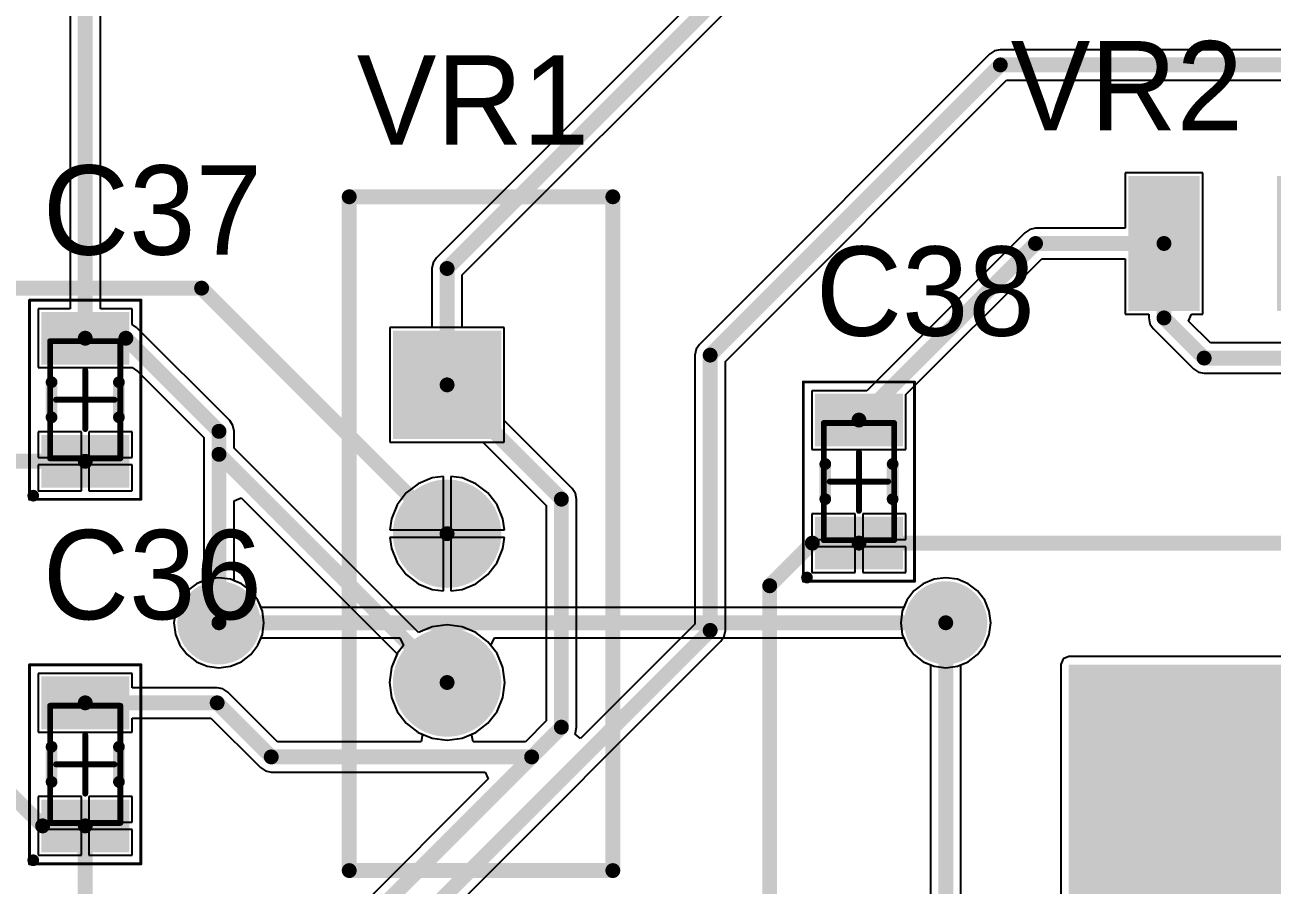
# Model space of a CAD drawing. Header units: millimetres. Extents: x 2.5 to 14.5, y 1.2 to 4.8.
# Drawn here: x 3.244 to 4.083, y 2.159 to 2.737 of the extents above; entities that cross this region are included whole.
import ezdxf

# ---------------------------------------------------------------- set-up
doc = ezdxf.new("R2010")
doc.units = ezdxf.units.MM
doc.header["$MEASUREMENT"] = 0
for name, color, linetype in [('BottomLayer', 5, 'Continuous'), ('BottomSolder', 6, 'Continuous'), ('ConnectLayer', 7, 'Continuous'), ('Mechanical13', 56, 'Continuous'), ('Mechanical15', 56, 'Continuous'), ('MultiLayer', 9, 'Continuous'), ('PadHoleLayer', 156, 'Continuous'), ('TopLayer', 1, 'Continuous'), ('TopOverlay', 2, 'Continuous'), ('TopPaste', 8, 'Continuous'), ('TopSolder', 216, 'Continuous'), ('ViaHoleLayer', 16, 'Continuous')]:
    doc.layers.add(name, color=color, linetype=linetype)

# ---------------------------------------------------------------- blocks, each defined once
blk = doc.blocks.new('UA78M_15')
at = {"layer": 'BottomLayer', "const_width": 0.03346}
for points in [[(-0.11173, 0.11181, 1), (-0.07827, 0.11181, 1)], [(-0.01173, 0.11181, 1), (0.02173, 0.11181, 1)]]:
    blk.add_lwpolyline(points, format="xyb", close=True, dxfattribs=at)
at = {"layer": 'BottomLayer'}
blk.add_solid([(0.07154, 0.07835), (0.13846, 0.07835), (0.07154, 0.14527), (0.13846, 0.14527)], dxfattribs=at)
at = {"layer": 'BottomSolder', "const_width": 0.03642}
for points in [[(-0.11321, 0.11181, 1), (-0.07679, 0.11181, 1)], [(-0.01321, 0.11181, 1), (0.02321, 0.11181, 1)]]:
    blk.add_lwpolyline(points, format="xyb", close=True, dxfattribs=at)
at = {"layer": 'BottomSolder'}
blk.add_solid([(0.06858, 0.07539), (0.14142, 0.07539), (0.06858, 0.14823), (0.14142, 0.14823)], dxfattribs=at)
at = {"layer": 'MultiLayer', "const_width": 0.03346}
for points in [[(-0.11173, 0.11181, 1), (-0.07827, 0.11181, 1)], [(-0.01173, 0.11181, 1), (0.02173, 0.11181, 1)]]:
    blk.add_lwpolyline(points, format="xyb", close=True, dxfattribs=at)
at = {"layer": 'MultiLayer'}
blk.add_solid([(0.07154, 0.07835), (0.13846, 0.07835), (0.07154, 0.14527), (0.13846, 0.14527)], dxfattribs=at)
at = {"layer": 'PadHoleLayer', "const_width": 0.02165}
for points in [[(-0.10583, 0.11181, 1), (-0.08417, 0.11181, 1)], [(-0.00583, 0.11181, 1), (0.01583, 0.11181, 1)], [(0.09417, 0.11181, 1), (0.11583, 0.11181, 1)]]:
    blk.add_lwpolyline(points, format="xyb", close=True, dxfattribs=at)
at = {"layer": 'TopLayer', "const_width": 0.03346}
for points in [[(-0.11173, 0.11181, 1), (-0.07827, 0.11181, 1)], [(-0.01173, 0.11181, 1), (0.02173, 0.11181, 1)]]:
    blk.add_lwpolyline(points, format="xyb", close=True, dxfattribs=at)
at = {"layer": 'TopLayer'}
blk.add_solid([(0.07154, 0.07835), (0.13846, 0.07835), (0.07154, 0.14527), (0.13846, 0.14527)], dxfattribs=at)
at = {"layer": 'TopOverlay', "const_width": 0.01}
for points in [[(-0.22138, 0.17758), (-0.22138, 0.00042)], [(-0.22138, 0.17758), (0.23138, 0.17758)], [(0.23138, 0.17758), (0.23138, 0.00042)], [(-0.22138, 0.00042), (0.23138, 0.00042)]]:
    blk.add_lwpolyline(points, dxfattribs=at)
at = {"layer": 'TopOverlay', "const_width": 0.005}
for points in [[(-0.22388, 0.17758, 1), (-0.21888, 0.17758, 1)], [(-0.22388, 0.17758, 1), (-0.21888, 0.17758, 1)], [(0.22888, 0.17758, 1), (0.23388, 0.17758, 1)], [(0.22888, 0.17758, 1), (0.23388, 0.17758, 1)], [(-0.22388, 0.00042, 1), (-0.21888, 0.00042, 1)], [(-0.22388, 0.00042, 1), (-0.21888, 0.00042, 1)], [(0.22888, 0.00042, 1), (0.23388, 0.00042, 1)], [(0.22888, 0.00042, 1), (0.23388, 0.00042, 1)]]:
    blk.add_lwpolyline(points, format="xyb", close=True, dxfattribs=at)
at = {"layer": 'TopSolder', "const_width": 0.03642}
for points in [[(-0.11321, 0.11181, 1), (-0.07679, 0.11181, 1)], [(-0.01321, 0.11181, 1), (0.02321, 0.11181, 1)]]:
    blk.add_lwpolyline(points, format="xyb", close=True, dxfattribs=at)
at = {"layer": 'TopSolder'}
blk.add_solid([(0.06858, 0.07539), (0.14142, 0.07539), (0.06858, 0.14823), (0.14142, 0.14823)], dxfattribs=at)
blk = doc.blocks.new('LM1084ISX_5_0_NOPB_31')
at = {"layer": 'PadHoleLayer'}
for points in [[(0, 0.1), (0, 0.1), (0, 0.1), (0, 0.1)], [(0, 0), (0, 0), (0, 0), (0, 0)], [(0, -0.1), (0, -0.1), (0, -0.1), (0, -0.1)]]:
    blk.add_lwpolyline(points, close=True, dxfattribs=at)
at = {"layer": 'TopLayer'}
for points in [[(-0.558, -0.2125), (-0.483, -0.2125), (-0.558, 0.2125), (-0.483, 0.2125)], [(-0.558, -0.164), (-0.283, -0.164), (-0.558, 0.164), (-0.283, 0.164)], [(-0.0425, 0.079), (0.0425, 0.079), (-0.0425, 0.121), (0.0425, 0.121)], [(-0.0425, -0.021), (0.0425, -0.021), (-0.0425, 0.021), (0.0425, 0.021)], [(-0.0425, -0.121), (0.0425, -0.121), (-0.0425, -0.079), (0.0425, -0.079)]]:
    blk.add_solid(points, dxfattribs=at)
at = {"layer": 'TopPaste'}
for points in [[(-0.0425, 0.079), (0.0425, 0.079), (-0.0425, 0.121), (0.0425, 0.121)], [(-0.0425, -0.021), (0.0425, -0.021), (-0.0425, 0.021), (0.0425, 0.021)], [(-0.0425, -0.121), (0.0425, -0.121), (-0.0425, -0.079), (0.0425, -0.079)]]:
    blk.add_solid(points, dxfattribs=at)
at = {"layer": 'TopSolder'}
for points in [[(-0.04545, 0.07605), (0.04545, 0.07605), (-0.04545, 0.12395), (0.04545, 0.12395)], [(-0.04545, -0.02395), (0.04545, -0.02395), (-0.04545, 0.02395), (0.04545, 0.02395)], [(-0.04545, -0.12395), (0.04545, -0.12395), (-0.04545, -0.07605), (0.04545, -0.07605)]]:
    blk.add_solid(points, dxfattribs=at)
blk = doc.blocks.new('CAPCP2012X06N_167')
at = {"layer": 'Mechanical13', "const_width": 0.00394}
for points in [[(-0.03937, 0.02362), (-0.03937, -0.02362)], [(-0.03937, 0.02362), (0.03937, 0.02362)], [(0.03937, 0.02362), (0.03937, -0.02362)], [(-0.03937, -0.02362), (0.03937, -0.02362)]]:
    blk.add_lwpolyline(points, dxfattribs=at)
at = {"layer": 'Mechanical13', "const_width": 0.00197}
for points in [[(-0.04035, 0.02362, 1), (-0.03839, 0.02362, 1)], [(-0.04035, 0.02362, 1), (-0.03839, 0.02362, 1)], [(0.03839, 0.02362, 1), (0.04035, 0.02362, 1)], [(0.03839, 0.02362, 1), (0.04035, 0.02362, 1)], [(-0.04035, -0.02362, 1), (-0.03839, -0.02362, 1)], [(-0.04035, -0.02362, 1), (-0.03839, -0.02362, 1)], [(0.03839, -0.02362, 1), (0.04035, -0.02362, 1)], [(0.03839, -0.02362, 1), (0.04035, -0.02362, 1)]]:
    blk.add_lwpolyline(points, format="xyb", close=True, dxfattribs=at)
at = {"layer": 'Mechanical15'}
for points, const_width in [([(-0.06693, 0.0374), (-0.06693, -0.0374)], 0.00197), ([(-0.06693, 0.0374), (0.06693, 0.0374)], 0.00197), ([(0.06693, 0.0374), (0.06693, -0.0374)], 0.00197), ([(0, 0.01968), (0, -0.01969)], 0.00394), ([(-0.01969, 0), (0.01969, 0)], 0.00394), ([(-0.06693, -0.0374), (0.06693, -0.0374)], 0.00197)]:
    blk.add_lwpolyline(points, dxfattribs=dict(at, const_width=const_width))
for points, const_width in [([(-0.06742, 0.0374, 1), (-0.06644, 0.0374, 1)], 0.000984), ([(-0.06742, 0.0374, 1), (-0.06644, 0.0374, 1)], 0.000984), ([(0.06644, 0.0374, 1), (0.06742, 0.0374, 1)], 0.000984), ([(0.06644, 0.0374, 1), (0.06742, 0.0374, 1)], 0.000984), ([(-0.00098, 0.01968, 1), (0.00098, 0.01968, 1)], 0.00197), ([(-0.02067, 0, 1), (-0.0187, 0, 1)], 0.00197), ([(0.0187, 0, 1), (0.02067, 0, 1)], 0.00197), ([(-0.00098, -0.01969, 1), (0.00098, -0.01969, 1)], 0.00197), ([(-0.06742, -0.0374, 1), (-0.06644, -0.0374, 1)], 0.000984), ([(-0.06742, -0.0374, 1), (-0.06644, -0.0374, 1)], 0.000984), ([(0.06644, -0.0374, 1), (0.06742, -0.0374, 1)], 0.000984), ([(0.06644, -0.0374, 1), (0.06742, -0.0374, 1)], 0.000984)]:
    blk.add_lwpolyline(points, format="xyb", close=True, dxfattribs=dict(at, const_width=const_width))
at = {"layer": 'TopLayer'}
for points in [[(-0.02657, -0.02657), (-0.02657, 0.02657), (-0.0561, -0.02657), (-0.0561, 0.02657)], [(0.0561, -0.02657), (0.0561, 0.02657), (0.02657, -0.02657), (0.02657, 0.02657)]]:
    blk.add_solid(points, dxfattribs=at)
at = {"layer": 'TopOverlay'}
for points, const_width in [([(-0.06249, 0.03493, 1), (-0.06642, 0.03493, 1)], 0.00394), ([(-0.06741, 0.03493, 1), (-0.06544, 0.03493, 1)], 0.00197), ([(-0.06347, 0.03493, 1), (-0.0615, 0.03493, 1)], 0.00197), ([(-0.01378, 0.02264, 1), (-0.00984, 0.02264, 1)], 0.00394), ([(0.00984, 0.02264, 1), (0.01378, 0.02264, 1)], 0.00394), ([(-0.01378, -0.02264, 1), (-0.00984, -0.02264, 1)], 0.00394), ([(0.00984, -0.02264, 1), (0.01378, -0.02264, 1)], 0.00394)]:
    blk.add_lwpolyline(points, format="xyb", close=True, dxfattribs=dict(at, const_width=const_width))
at = {"layer": 'TopOverlay', "const_width": 0.00787}
for points in [[(-0.01181, 0.02264), (0.01181, 0.02264)], [(-0.01181, -0.02264), (0.01181, -0.02264)]]:
    blk.add_lwpolyline(points, dxfattribs=at)
at = {"layer": 'TopPaste'}
for points in [[(-0.02657, -0.02657), (-0.02657, 0.02657), (-0.0561, -0.02657), (-0.0561, 0.02657)], [(0.0561, -0.02657), (0.0561, 0.02657), (0.02657, -0.02657), (0.02657, 0.02657)]]:
    blk.add_solid(points, dxfattribs=at)
at = {"layer": 'TopSolder'}
for points in [[(-0.02362, -0.02953), (-0.02362, 0.02953), (-0.05905, -0.02953), (-0.05905, 0.02953)], [(0.05905, -0.02953), (0.05905, 0.02953), (0.02362, -0.02953), (0.02362, 0.02953)]]:
    blk.add_solid(points, dxfattribs=at)
blk = doc.blocks.new('CAPCP2012X06N_168')
at = {"layer": 'Mechanical13', "const_width": 0.00394}
for points in [[(-0.03937, 0.02362), (-0.03937, -0.02362)], [(-0.03937, 0.02362), (0.03937, 0.02362)], [(0.03937, 0.02362), (0.03937, -0.02362)], [(-0.03937, -0.02362), (0.03937, -0.02362)]]:
    blk.add_lwpolyline(points, dxfattribs=at)
at = {"layer": 'Mechanical13', "const_width": 0.00197}
for points in [[(-0.04035, 0.02362, 1), (-0.03839, 0.02362, 1)], [(-0.04035, 0.02362, 1), (-0.03839, 0.02362, 1)], [(0.03839, 0.02362, 1), (0.04035, 0.02362, 1)], [(0.03839, 0.02362, 1), (0.04035, 0.02362, 1)], [(-0.04035, -0.02362, 1), (-0.03839, -0.02362, 1)], [(-0.04035, -0.02362, 1), (-0.03839, -0.02362, 1)], [(0.03839, -0.02362, 1), (0.04035, -0.02362, 1)], [(0.03839, -0.02362, 1), (0.04035, -0.02362, 1)]]:
    blk.add_lwpolyline(points, format="xyb", close=True, dxfattribs=at)
at = {"layer": 'Mechanical15'}
for points, const_width in [([(-0.06693, 0.0374), (-0.06693, -0.0374)], 0.00197), ([(-0.06693, 0.0374), (0.06693, 0.0374)], 0.00197), ([(0.06693, 0.0374), (0.06693, -0.0374)], 0.00197), ([(0, 0.01968), (0, -0.01969)], 0.00394), ([(-0.01969, 0), (0.01969, 0)], 0.00394), ([(-0.06693, -0.0374), (0.06693, -0.0374)], 0.00197)]:
    blk.add_lwpolyline(points, dxfattribs=dict(at, const_width=const_width))
for points, const_width in [([(-0.06742, 0.0374, 1), (-0.06644, 0.0374, 1)], 0.000984), ([(-0.06742, 0.0374, 1), (-0.06644, 0.0374, 1)], 0.000984), ([(0.06644, 0.0374, 1), (0.06742, 0.0374, 1)], 0.000984), ([(0.06644, 0.0374, 1), (0.06742, 0.0374, 1)], 0.000984), ([(-0.00098, 0.01968, 1), (0.00098, 0.01968, 1)], 0.00197), ([(-0.02067, 0, 1), (-0.0187, 0, 1)], 0.00197), ([(0.0187, 0, 1), (0.02067, 0, 1)], 0.00197), ([(-0.00098, -0.01969, 1), (0.00098, -0.01969, 1)], 0.00197), ([(-0.06742, -0.0374, 1), (-0.06644, -0.0374, 1)], 0.000984), ([(-0.06742, -0.0374, 1), (-0.06644, -0.0374, 1)], 0.000984), ([(0.06644, -0.0374, 1), (0.06742, -0.0374, 1)], 0.000984), ([(0.06644, -0.0374, 1), (0.06742, -0.0374, 1)], 0.000984)]:
    blk.add_lwpolyline(points, format="xyb", close=True, dxfattribs=dict(at, const_width=const_width))
at = {"layer": 'TopLayer'}
for points in [[(-0.02657, -0.02657), (-0.02657, 0.02657), (-0.0561, -0.02657), (-0.0561, 0.02657)], [(0.0561, -0.02657), (0.0561, 0.02657), (0.02657, -0.02657), (0.02657, 0.02657)]]:
    blk.add_solid(points, dxfattribs=at)
at = {"layer": 'TopOverlay'}
for points, const_width in [([(-0.06249, 0.03493, 1), (-0.06642, 0.03493, 1)], 0.00394), ([(-0.06741, 0.03493, 1), (-0.06544, 0.03493, 1)], 0.00197), ([(-0.06347, 0.03493, 1), (-0.0615, 0.03493, 1)], 0.00197), ([(-0.01378, 0.02264, 1), (-0.00984, 0.02264, 1)], 0.00394), ([(0.00984, 0.02264, 1), (0.01378, 0.02264, 1)], 0.00394), ([(-0.01378, -0.02264, 1), (-0.00984, -0.02264, 1)], 0.00394), ([(0.00984, -0.02264, 1), (0.01378, -0.02264, 1)], 0.00394)]:
    blk.add_lwpolyline(points, format="xyb", close=True, dxfattribs=dict(at, const_width=const_width))
at = {"layer": 'TopOverlay', "const_width": 0.00787}
for points in [[(-0.01181, 0.02264), (0.01181, 0.02264)], [(-0.01181, -0.02264), (0.01181, -0.02264)]]:
    blk.add_lwpolyline(points, dxfattribs=at)
at = {"layer": 'TopPaste'}
for points in [[(-0.02657, -0.02657), (-0.02657, 0.02657), (-0.0561, -0.02657), (-0.0561, 0.02657)], [(0.0561, -0.02657), (0.0561, 0.02657), (0.02657, -0.02657), (0.02657, 0.02657)]]:
    blk.add_solid(points, dxfattribs=at)
at = {"layer": 'TopSolder'}
for points in [[(-0.02362, -0.02953), (-0.02362, 0.02953), (-0.05905, -0.02953), (-0.05905, 0.02953)], [(0.05905, -0.02953), (0.05905, 0.02953), (0.02362, -0.02953), (0.02362, 0.02953)]]:
    blk.add_solid(points, dxfattribs=at)
blk = doc.blocks.new('CAPCP2012X06N_169')
at = {"layer": 'Mechanical13', "const_width": 0.00394}
for points in [[(-0.03937, 0.02362), (-0.03937, -0.02362)], [(-0.03937, 0.02362), (0.03937, 0.02362)], [(0.03937, 0.02362), (0.03937, -0.02362)], [(-0.03937, -0.02362), (0.03937, -0.02362)]]:
    blk.add_lwpolyline(points, dxfattribs=at)
at = {"layer": 'Mechanical13', "const_width": 0.00197}
for points in [[(-0.04035, 0.02362, 1), (-0.03839, 0.02362, 1)], [(-0.04035, 0.02362, 1), (-0.03839, 0.02362, 1)], [(0.03839, 0.02362, 1), (0.04035, 0.02362, 1)], [(0.03839, 0.02362, 1), (0.04035, 0.02362, 1)], [(-0.04035, -0.02362, 1), (-0.03839, -0.02362, 1)], [(-0.04035, -0.02362, 1), (-0.03839, -0.02362, 1)], [(0.03839, -0.02362, 1), (0.04035, -0.02362, 1)], [(0.03839, -0.02362, 1), (0.04035, -0.02362, 1)]]:
    blk.add_lwpolyline(points, format="xyb", close=True, dxfattribs=at)
at = {"layer": 'Mechanical15'}
for points, const_width in [([(-0.06693, 0.0374), (-0.06693, -0.0374)], 0.00197), ([(-0.06693, 0.0374), (0.06693, 0.0374)], 0.00197), ([(0.06693, 0.0374), (0.06693, -0.0374)], 0.00197), ([(0, 0.01968), (0, -0.01969)], 0.00394), ([(-0.01969, 0), (0.01969, 0)], 0.00394), ([(-0.06693, -0.0374), (0.06693, -0.0374)], 0.00197)]:
    blk.add_lwpolyline(points, dxfattribs=dict(at, const_width=const_width))
for points, const_width in [([(-0.06742, 0.0374, 1), (-0.06644, 0.0374, 1)], 0.000984), ([(-0.06742, 0.0374, 1), (-0.06644, 0.0374, 1)], 0.000984), ([(0.06644, 0.0374, 1), (0.06742, 0.0374, 1)], 0.000984), ([(0.06644, 0.0374, 1), (0.06742, 0.0374, 1)], 0.000984), ([(-0.00098, 0.01968, 1), (0.00098, 0.01968, 1)], 0.00197), ([(-0.02067, 0, 1), (-0.0187, 0, 1)], 0.00197), ([(0.0187, 0, 1), (0.02067, 0, 1)], 0.00197), ([(-0.00098, -0.01969, 1), (0.00098, -0.01969, 1)], 0.00197), ([(-0.06742, -0.0374, 1), (-0.06644, -0.0374, 1)], 0.000984), ([(-0.06742, -0.0374, 1), (-0.06644, -0.0374, 1)], 0.000984), ([(0.06644, -0.0374, 1), (0.06742, -0.0374, 1)], 0.000984), ([(0.06644, -0.0374, 1), (0.06742, -0.0374, 1)], 0.000984)]:
    blk.add_lwpolyline(points, format="xyb", close=True, dxfattribs=dict(at, const_width=const_width))
at = {"layer": 'TopLayer'}
for points in [[(-0.02657, -0.02657), (-0.02657, 0.02657), (-0.0561, -0.02657), (-0.0561, 0.02657)], [(0.0561, -0.02657), (0.0561, 0.02657), (0.02657, -0.02657), (0.02657, 0.02657)]]:
    blk.add_solid(points, dxfattribs=at)
at = {"layer": 'TopOverlay'}
for points, const_width in [([(-0.06249, 0.03493, 1), (-0.06642, 0.03493, 1)], 0.00394), ([(-0.06741, 0.03493, 1), (-0.06544, 0.03493, 1)], 0.00197), ([(-0.06347, 0.03493, 1), (-0.0615, 0.03493, 1)], 0.00197), ([(-0.01378, 0.02264, 1), (-0.00984, 0.02264, 1)], 0.00394), ([(0.00984, 0.02264, 1), (0.01378, 0.02264, 1)], 0.00394), ([(-0.01378, -0.02264, 1), (-0.00984, -0.02264, 1)], 0.00394), ([(0.00984, -0.02264, 1), (0.01378, -0.02264, 1)], 0.00394)]:
    blk.add_lwpolyline(points, format="xyb", close=True, dxfattribs=dict(at, const_width=const_width))
at = {"layer": 'TopOverlay', "const_width": 0.00787}
for points in [[(-0.01181, 0.02264), (0.01181, 0.02264)], [(-0.01181, -0.02264), (0.01181, -0.02264)]]:
    blk.add_lwpolyline(points, dxfattribs=at)
at = {"layer": 'TopPaste'}
for points in [[(-0.02657, -0.02657), (-0.02657, 0.02657), (-0.0561, -0.02657), (-0.0561, 0.02657)], [(0.0561, -0.02657), (0.0561, 0.02657), (0.02657, -0.02657), (0.02657, 0.02657)]]:
    blk.add_solid(points, dxfattribs=at)
at = {"layer": 'TopSolder'}
for points in [[(-0.02362, -0.02953), (-0.02362, 0.02953), (-0.05905, -0.02953), (-0.05905, 0.02953)], [(0.05905, -0.02953), (0.05905, 0.02953), (0.02362, -0.02953), (0.02362, 0.02953)]]:
    blk.add_solid(points, dxfattribs=at)

msp = doc.modelspace()

# ---------------------------------------------------------------- linework, layer by layer
at = {"layer": 'BottomLayer', "const_width": 0.01}
for points in [[(2.895, 2.56), (3.36319, 2.56)], [(3.36319, 2.56), (3.52819, 2.395)], [(3.37487, 2.33513), (3.86333, 2.33513)]]:
    msp.add_lwpolyline(points, dxfattribs=at)
at = {"layer": 'BottomLayer'}
for points, const_width in [([(3.36069, 2.56, 1), (3.36569, 2.56, 1)], 0.005), ([(3.36069, 2.56, 1), (3.36569, 2.56, 1)], 0.005), ([(3.52569, 2.395, 1), (3.53069, 2.395, 1)], 0.005), ([(3.36237, 2.33513, 1), (3.38737, 2.33513, 1)], 0.025), ([(3.85083, 2.33513, 1), (3.87583, 2.33513, 1)], 0.025), ([(3.37237, 2.33513, 1), (3.37737, 2.33513, 1)], 0.005), ([(3.86083, 2.33513, 1), (3.86583, 2.33513, 1)], 0.005)]:
    msp.add_lwpolyline(points, format="xyb", close=True, dxfattribs=dict(at, const_width=const_width))
at = {"layer": 'BottomSolder', "const_width": 0.02795}
for points in [[(3.36089, 2.33513, 1), (3.38885, 2.33513, 1)], [(3.84936, 2.33513, 1), (3.87731, 2.33513, 1)]]:
    msp.add_lwpolyline(points, format="xyb", close=True, dxfattribs=at)
at = {"layer": 'ConnectLayer'}
for p, q in [((3.2748, 3.07), (3.2748, 2.5461)), ((3.2952, 2.5461), (3.2952, 3.06578)), ((3.87209, 2.93151), (3.52098, 2.5804)), ((3.53839, 2.56897), (3.88651, 2.91709)), ((3.89279, 2.71721), (3.69779, 2.52221)), ((3.8961, 2.71942), (3.89279, 2.71721)), ((3.9, 2.7202), (3.8961, 2.71942)), ((4.1039, 2.7202), (3.9, 2.7202)), ((3.7152, 2.51078), (3.90422, 2.6998)), ((3.90422, 2.6998), (4.11347, 2.6998)), ((4.036, 2.6375), (3.984, 2.6375)), ((3.984, 2.6375), (3.984, 2.6002)), ((4.036, 2.5425), (4.036, 2.6375)), ((3.91976, 2.59942), (3.91645, 2.59721)), ((3.92366, 2.6002), (3.91976, 2.59942)), ((3.984, 2.6002), (3.92366, 2.6002)), ((3.91645, 2.59721), (3.81034, 2.4911)), ((3.51877, 2.57709), (3.51799, 2.57319)), ((3.51799, 2.57319), (3.51799, 2.53346)), ((3.52098, 2.5804), (3.51877, 2.57709)), ((3.83657, 2.48849), (3.92789, 2.5798)), ((3.92789, 2.5798), (3.984, 2.5798)), ((3.984, 2.5798), (3.984, 2.5425)), ((3.53839, 2.53346), (3.53839, 2.56897)), ((3.2748, 2.5461), (3.25343, 2.5461)), ((3.25343, 2.5461), (3.25343, 2.50657)), ((3.31657, 2.5461), (3.2952, 2.5461)), ((3.31657, 2.53552), (3.31657, 2.5461)), ((3.984, 2.5425), (3.9998, 2.5425)), ((3.9998, 2.5425), (3.9998, 2.54)), ((3.9998, 2.54), (4.00058, 2.5361)), ((4.02654, 2.53788), (4.02845, 2.5425)), ((4.02845, 2.5425), (4.036, 2.5425)), ((3.31953, 2.53355), (3.31657, 2.53552)), ((3.38208, 2.471), (3.31953, 2.53355)), ((3.56665, 2.53346), (3.48973, 2.53346)), ((3.48973, 2.53346), (3.48973, 2.45654)), ((3.51799, 2.53346), (3.48973, 2.53346)), ((3.48973, 2.53346), (3.48973, 2.45654)), ((3.56665, 2.53346), (3.53839, 2.53346)), ((3.56665, 2.45654), (3.56665, 2.53346)), ((3.56665, 2.47095), (3.56665, 2.53346)), ((4.00058, 2.5361), (4.00279, 2.53279)), ((4.00279, 2.53279), (4.02979, 2.50579)), ((4.04122, 2.5232), (4.02654, 2.53788)), ((4.12278, 2.5232), (4.04122, 2.5232)), ((3.69558, 2.5189), (3.6948, 2.515)), ((3.6948, 2.515), (3.6948, 2.33422)), ((3.69779, 2.52221), (3.69558, 2.5189)), ((3.25343, 2.50657), (3.31657, 2.50657)), ((3.31657, 2.50657), (3.31657, 2.50657)), ((3.31657, 2.50657), (3.31657, 2.50657)), ((3.31657, 2.50657), (3.32035, 2.50389)), ((3.7152, 2.33), (3.7152, 2.51078)), ((3.32035, 2.50389), (3.36467, 2.45957)), ((4.02979, 2.50579), (4.0331, 2.50358)), ((4.0331, 2.50358), (4.037, 2.5028)), ((4.037, 2.5028), (4.127, 2.5028)), ((3.81034, 2.4911), (3.77343, 2.4911)), ((3.77343, 2.4911), (3.77343, 2.45157)), ((3.83657, 2.45157), (3.83657, 2.48849)), ((3.38429, 2.46769), (3.38208, 2.471)), ((3.38507, 2.46379), (3.38429, 2.46769)), ((3.61221, 2.4254), (3.56665, 2.47095)), ((3.2825, 2.46343), (3.25343, 2.46343)), ((3.25343, 2.46343), (3.25343, 2.44616)), ((3.2825, 2.44616), (3.2825, 2.46343)), ((3.31657, 2.46343), (3.2875, 2.46343)), ((3.2875, 2.46343), (3.2875, 2.44616)), ((3.31657, 2.44616), (3.31657, 2.46343)), ((3.36467, 2.45957), (3.36467, 2.44832)), ((3.38507, 2.45254), (3.38507, 2.46379)), ((3.48973, 2.45654), (3.56665, 2.45654)), ((3.48973, 2.45654), (3.55224, 2.45654)), ((3.55224, 2.45654), (3.5948, 2.41397)), ((3.36467, 2.44832), (3.36467, 2.36338)), ((3.50895, 2.32866), (3.38507, 2.45254)), ((3.77343, 2.45157), (3.83657, 2.45157)), ((3.25343, 2.44616), (3.2825, 2.44616)), ((3.2825, 2.44116), (3.25343, 2.44116)), ((3.25343, 2.44116), (3.25343, 2.4239)), ((3.2825, 2.4239), (3.2825, 2.44116)), ((3.2875, 2.44616), (3.31657, 2.44616)), ((3.31657, 2.44116), (3.2875, 2.44116)), ((3.2875, 2.44116), (3.2875, 2.4239)), ((3.31657, 2.4239), (3.31657, 2.44116)), ((3.51815, 2.43247), (3.50879, 2.4286)), ((3.51815, 2.43247), (3.50879, 2.4286)), ((3.52569, 2.43347), (3.51815, 2.43247)), ((3.52569, 2.43347), (3.51815, 2.43247)), ((3.52569, 2.3975), (3.52569, 2.43347)), ((3.52569, 2.3975), (3.52569, 2.43347)), ((3.53823, 2.43247), (3.53069, 2.43347)), ((3.53069, 2.43347), (3.53069, 2.3975)), ((3.53823, 2.43247), (3.53069, 2.43347)), ((3.53069, 2.43347), (3.53069, 2.3975)), ((3.54759, 2.4286), (3.53823, 2.43247)), ((3.54759, 2.4286), (3.53823, 2.43247)), ((3.25343, 2.4239), (3.2825, 2.4239)), ((3.2875, 2.4239), (3.31657, 2.4239)), ((3.50076, 2.42243), (3.49459, 2.4144)), ((3.50076, 2.42243), (3.49459, 2.4144)), ((3.50879, 2.4286), (3.50076, 2.42243)), ((3.50879, 2.4286), (3.50076, 2.42243)), ((3.55562, 2.42243), (3.54759, 2.4286)), ((3.55562, 2.42243), (3.54759, 2.4286)), ((3.56179, 2.4144), (3.55562, 2.42243)), ((3.56179, 2.4144), (3.55562, 2.42243)), ((3.61442, 2.42209), (3.61221, 2.4254)), ((3.38507, 2.41717), (3.38969, 2.41909)), ((3.38507, 2.36338), (3.38507, 2.41717)), ((3.38969, 2.41909), (3.49453, 2.31424)), ((3.49459, 2.4144), (3.49072, 2.40504)), ((3.49459, 2.4144), (3.49072, 2.40504)), ((3.56566, 2.40504), (3.56179, 2.4144)), ((3.56566, 2.40504), (3.56179, 2.4144)), ((3.5948, 2.41397), (3.5948, 2.26922)), ((3.6152, 2.41819), (3.61442, 2.42209)), ((3.6152, 2.265), (3.6152, 2.41819)), ((3.8025, 2.40843), (3.77343, 2.40843)), ((3.77343, 2.40843), (3.77343, 2.39116)), ((3.8025, 2.39116), (3.8025, 2.40843)), ((3.83657, 2.40843), (3.8075, 2.40843)), ((3.8075, 2.40843), (3.8075, 2.39116)), ((3.83657, 2.39116), (3.83657, 2.40843)), ((3.49072, 2.40504), (3.48972, 2.3975)), ((3.49072, 2.40504), (3.48972, 2.3975)), ((3.48972, 2.3975), (3.52569, 2.3975)), ((3.48972, 2.3975), (3.52569, 2.3975)), ((3.53069, 2.3975), (3.56666, 2.3975)), ((3.53069, 2.3975), (3.56666, 2.3975)), ((3.56666, 2.3975), (3.56566, 2.40504)), ((3.56666, 2.3975), (3.56566, 2.40504)), ((3.52569, 2.3925), (3.48972, 2.3925)), ((3.48972, 2.3925), (3.49072, 2.38496)), ((3.52569, 2.3925), (3.48972, 2.3925)), ((3.48972, 2.3925), (3.49072, 2.38496)), ((3.52569, 2.35653), (3.52569, 2.3925)), ((3.52569, 2.35653), (3.52569, 2.3925)), ((3.56666, 2.3925), (3.53069, 2.3925)), ((3.53069, 2.3925), (3.53069, 2.35653)), ((3.56666, 2.3925), (3.53069, 2.3925)), ((3.53069, 2.3925), (3.53069, 2.35653)), ((3.56566, 2.38496), (3.56666, 2.3925)), ((3.56566, 2.38496), (3.56666, 2.3925)), ((3.77343, 2.39116), (3.8025, 2.39116)), ((3.8075, 2.39116), (3.83657, 2.39116)), ((3.49072, 2.38496), (3.49459, 2.3756)), ((3.49072, 2.38496), (3.49459, 2.3756)), ((3.56179, 2.3756), (3.56566, 2.38496)), ((3.56179, 2.3756), (3.56566, 2.38496)), ((3.8025, 2.38616), (3.77343, 2.38616)), ((3.77343, 2.38616), (3.77343, 2.3689)), ((3.8025, 2.3689), (3.8025, 2.38616)), ((3.83657, 2.38616), (3.8075, 2.38616)), ((3.8075, 2.38616), (3.8075, 2.3689)), ((3.83657, 2.3689), (3.83657, 2.38616)), ((3.49459, 2.3756), (3.50076, 2.36757)), ((3.49459, 2.3756), (3.50076, 2.36757)), ((3.55562, 2.36757), (3.56179, 2.3756)), ((3.55562, 2.36757), (3.56179, 2.3756)), ((3.36704, 2.36436), (3.35974, 2.36133)), ((3.37487, 2.36539), (3.36704, 2.36436)), ((3.3827, 2.36436), (3.37487, 2.36539)), ((3.39, 2.36133), (3.3827, 2.36436)), ((3.50076, 2.36757), (3.50879, 2.3614)), ((3.50076, 2.36757), (3.50879, 2.3614)), ((3.54759, 2.3614), (3.55562, 2.36757)), ((3.54759, 2.3614), (3.55562, 2.36757)), ((3.77343, 2.3689), (3.8025, 2.3689)), ((3.8075, 2.3689), (3.83657, 2.3689)), ((3.8555, 2.36436), (3.8482, 2.36133)), ((3.8555, 2.36436), (3.8482, 2.36133)), ((3.86333, 2.36539), (3.8555, 2.36436)), ((3.86333, 2.36539), (3.8555, 2.36436)), ((3.87117, 2.36436), (3.86333, 2.36539)), ((3.87117, 2.36436), (3.86333, 2.36539)), ((3.87846, 2.36133), (3.87117, 2.36436)), ((3.87846, 2.36133), (3.87117, 2.36436)), ((3.35347, 2.35653), (3.34867, 2.35026)), ((3.35347, 2.35653), (3.34867, 2.35026)), ((3.35974, 2.36133), (3.35347, 2.35653)), ((3.35974, 2.36133), (3.35347, 2.35653)), ((3.36467, 2.36338), (3.35974, 2.36133)), ((3.39, 2.36133), (3.38507, 2.36338)), ((3.39627, 2.35653), (3.39, 2.36133)), ((3.39627, 2.35653), (3.39, 2.36133)), ((3.40108, 2.35026), (3.39627, 2.35653)), ((3.40108, 2.35026), (3.39627, 2.35653)), ((3.50879, 2.3614), (3.51815, 2.35753)), ((3.50879, 2.3614), (3.51815, 2.35753)), ((3.51815, 2.35753), (3.52569, 2.35653)), ((3.51815, 2.35753), (3.52569, 2.35653)), ((3.53069, 2.35653), (3.53823, 2.35753)), ((3.53069, 2.35653), (3.53823, 2.35753)), ((3.53823, 2.35753), (3.54759, 2.3614)), ((3.53823, 2.35753), (3.54759, 2.3614)), ((3.84194, 2.35653), (3.83713, 2.35026)), ((3.84194, 2.35653), (3.83713, 2.35026)), ((3.8482, 2.36133), (3.84194, 2.35653)), ((3.8482, 2.36133), (3.84194, 2.35653)), ((3.88473, 2.35653), (3.87846, 2.36133)), ((3.88473, 2.35653), (3.87846, 2.36133)), ((3.88954, 2.35026), (3.88473, 2.35653)), ((3.88954, 2.35026), (3.88473, 2.35653)), ((3.34867, 2.35026), (3.34564, 2.34296)), ((3.34867, 2.35026), (3.34564, 2.34296)), ((3.40312, 2.34533), (3.40108, 2.35026)), ((3.4041, 2.34296), (3.40108, 2.35026)), ((3.83713, 2.35026), (3.83411, 2.34296)), ((3.83713, 2.35026), (3.83509, 2.34533)), ((3.89256, 2.34296), (3.88954, 2.35026)), ((3.89256, 2.34296), (3.88954, 2.35026)), ((3.34564, 2.34296), (3.34461, 2.33513)), ((3.34564, 2.34296), (3.34461, 2.33513)), ((3.83509, 2.34533), (3.40312, 2.34533)), ((3.40513, 2.33513), (3.4041, 2.34296)), ((3.83411, 2.34296), (3.83308, 2.33513)), ((3.89359, 2.33513), (3.89256, 2.34296)), ((3.89359, 2.33513), (3.89256, 2.34296)), ((3.34461, 2.33513), (3.34564, 2.3273)), ((3.34461, 2.33513), (3.34564, 2.3273)), ((3.4041, 2.3273), (3.40513, 2.33513)), ((3.51815, 2.33247), (3.50895, 2.32866)), ((3.52819, 2.3338), (3.51815, 2.33247)), ((3.53823, 2.33247), (3.52819, 2.3338)), ((3.54759, 2.3286), (3.53823, 2.33247)), ((3.6948, 2.33422), (3.61792, 2.25734)), ((3.83308, 2.33513), (3.83411, 2.3273)), ((3.89256, 2.3273), (3.89359, 2.33513)), ((3.89256, 2.3273), (3.89359, 2.33513)), ((3.34564, 2.3273), (3.34867, 2.32)), ((3.34564, 2.3273), (3.34867, 2.32)), ((3.40108, 2.32), (3.4041, 2.3273)), ((3.40108, 2.32), (3.40312, 2.32493)), ((3.40312, 2.32493), (3.49637, 2.32493)), ((3.49637, 2.32493), (3.49884, 2.31993)), ((3.52686, 2.13744), (3.71221, 2.32279)), ((3.55562, 2.32243), (3.54759, 2.3286)), ((3.56179, 2.3144), (3.55562, 2.32243)), ((3.55754, 2.31993), (3.56001, 2.32493)), ((3.56001, 2.32493), (3.83509, 2.32493)), ((3.71221, 2.32279), (3.71442, 2.3261)), ((3.71442, 2.3261), (3.7152, 2.33)), ((3.83411, 2.3273), (3.83713, 2.32)), ((3.83509, 2.32493), (3.83713, 2.32)), ((3.88954, 2.32), (3.89256, 2.3273)), ((3.88954, 2.32), (3.89256, 2.3273)), ((3.34867, 2.32), (3.35347, 2.31373)), ((3.34867, 2.32), (3.35347, 2.31373)), ((3.35347, 2.31373), (3.35974, 2.30892)), ((3.35347, 2.31373), (3.35974, 2.30892)), ((3.39, 2.30892), (3.39627, 2.31373)), ((3.39, 2.30892), (3.39627, 2.31373)), ((3.39627, 2.31373), (3.40108, 2.32)), ((3.39627, 2.31373), (3.40108, 2.32)), ((3.49459, 2.3144), (3.49072, 2.30504)), ((3.49453, 2.31424), (3.49072, 2.30504)), ((3.49884, 2.31993), (3.49459, 2.3144)), ((3.56179, 2.3144), (3.55754, 2.31993)), ((3.56566, 2.30504), (3.56179, 2.3144)), ((3.56566, 2.30504), (3.56179, 2.3144)), ((3.83713, 2.32), (3.84194, 2.31373)), ((3.83713, 2.32), (3.84194, 2.31373)), ((3.84194, 2.31373), (3.8482, 2.30892)), ((3.84194, 2.31373), (3.8482, 2.30892)), ((3.87846, 2.30892), (3.88473, 2.31373)), ((3.87846, 2.30892), (3.88473, 2.31373)), ((3.88473, 2.31373), (3.88954, 2.32)), ((3.88473, 2.31373), (3.88954, 2.32)), ((3.35974, 2.30892), (3.36704, 2.3059)), ((3.35974, 2.30892), (3.36704, 2.3059)), ((3.36704, 2.3059), (3.37487, 2.30487)), ((3.36704, 2.3059), (3.37487, 2.30487)), ((3.37487, 2.30487), (3.3827, 2.3059)), ((3.37487, 2.30487), (3.3827, 2.3059)), ((3.3827, 2.3059), (3.39, 2.30892)), ((3.3827, 2.3059), (3.39, 2.30892)), ((3.49072, 2.30504), (3.48939, 2.295)), ((3.49072, 2.30504), (3.48939, 2.295)), ((3.56699, 2.295), (3.56566, 2.30504)), ((3.56699, 2.295), (3.56566, 2.30504)), ((3.8482, 2.30892), (3.8555, 2.3059)), ((3.8482, 2.30892), (3.85314, 2.30688)), ((3.85314, 2.30688), (3.85314, 1.54324)), ((3.8555, 2.3059), (3.86333, 2.30487)), ((3.86333, 2.30487), (3.87117, 2.3059)), ((3.87117, 2.3059), (3.87846, 2.30892)), ((3.87353, 2.30688), (3.87846, 2.30892)), ((3.87353, 1.54324), (3.87353, 2.30688)), ((3.94217, 2.31083), (3.94059, 2.307)), ((3.94059, 2.307), (3.94059, 2.11241)), ((3.946, 2.31241), (3.94217, 2.31083)), ((4.274, 2.31241), (3.946, 2.31241)), ((3.31657, 2.3011), (3.25343, 2.3011)), ((3.25343, 2.3011), (3.25343, 2.26157)), ((3.31657, 2.29153), (3.31657, 2.3011)), ((3.37366, 2.29153), (3.31657, 2.29153)), ((3.37756, 2.29076), (3.37366, 2.29153)), ((3.38087, 2.28855), (3.37756, 2.29076)), ((3.41422, 2.2552), (3.38087, 2.28855)), ((3.48939, 2.295), (3.49072, 2.28496)), ((3.48939, 2.295), (3.49072, 2.28496)), ((3.56566, 2.28496), (3.56699, 2.295)), ((3.56566, 2.28496), (3.56699, 2.295)), ((3.49072, 2.28496), (3.49459, 2.2756)), ((3.49072, 2.28496), (3.49459, 2.2756)), ((3.56179, 2.2756), (3.56566, 2.28496)), ((3.56179, 2.2756), (3.56566, 2.28496)), ((3.49459, 2.2756), (3.50076, 2.26757)), ((3.49459, 2.2756), (3.50076, 2.26757)), ((3.55562, 2.26757), (3.56179, 2.2756)), ((3.55562, 2.26757), (3.56179, 2.2756)), ((3.31657, 2.26157), (3.31657, 2.27114)), ((3.31657, 2.27114), (3.36944, 2.27114)), ((3.36944, 2.27114), (3.40279, 2.23779)), ((3.50076, 2.26757), (3.50879, 2.2614)), ((3.50076, 2.26757), (3.50879, 2.2614)), ((3.54759, 2.2614), (3.55562, 2.26757)), ((3.54759, 2.2614), (3.55562, 2.26757)), ((3.5948, 2.26922), (3.58078, 2.2552)), ((3.61442, 2.2611), (3.6152, 2.265)), ((3.25343, 2.26157), (3.31657, 2.26157)), ((3.51071, 2.2552), (3.41422, 2.2552)), ((3.50879, 2.2614), (3.51815, 2.25753)), ((3.50879, 2.2614), (3.5117, 2.2602)), ((3.5117, 2.2602), (3.51071, 2.2552)), ((3.51815, 2.25753), (3.52819, 2.2562)), ((3.52819, 2.2562), (3.53823, 2.25753)), ((3.53823, 2.25753), (3.54759, 2.2614)), ((3.54468, 2.2602), (3.54759, 2.2614)), ((3.54567, 2.2552), (3.54468, 2.2602)), ((3.58078, 2.2552), (3.54567, 2.2552)), ((3.61404, 2.26053), (3.61442, 2.2611)), ((3.61792, 2.25734), (3.61404, 2.26053)), ((3.40279, 2.23779), (3.4061, 2.23558)), ((3.4061, 2.23558), (3.41, 2.2348)), ((3.41, 2.2348), (3.55385, 2.2348)), ((3.55577, 2.23018), (3.45779, 2.13221)), ((3.55385, 2.2348), (3.55577, 2.23018)), ((3.2825, 2.21843), (3.25343, 2.21843)), ((3.25343, 2.21843), (3.25343, 2.20116)), ((3.2825, 2.20116), (3.2825, 2.21843)), ((3.31657, 2.21843), (3.2875, 2.21843)), ((3.2875, 2.21843), (3.2875, 2.20116)), ((3.31657, 2.20116), (3.31657, 2.21843)), ((3.25343, 2.20116), (3.2825, 2.20116)), ((3.2825, 2.19616), (3.25343, 2.19616)), ((3.25343, 2.19616), (3.25343, 2.1789)), ((3.2825, 2.1789), (3.2825, 2.19616)), ((3.2875, 2.20116), (3.31657, 2.20116)), ((3.31657, 2.19616), (3.2875, 2.19616)), ((3.2875, 2.19616), (3.2875, 2.1789)), ((3.31657, 2.1789), (3.31657, 2.19616)), ((3.25343, 2.1789), (3.2825, 2.1789)), ((3.2875, 2.1789), (3.31657, 2.1789))]:
    msp.add_line(p, q, dxfattribs=at)
at = {"layer": 'MultiLayer', "const_width": 0.025}
for points in [[(3.36237, 2.33513, 1), (3.38737, 2.33513, 1)], [(3.85083, 2.33513, 1), (3.87583, 2.33513, 1)]]:
    msp.add_lwpolyline(points, format="xyb", close=True, dxfattribs=at)
at = {"layer": 'TopLayer', "const_width": 0.01}
for points in [[(3.285, 2.52634), (3.285, 3.07)], [(3.52819, 2.57319), (3.905, 2.95)], [(3.705, 2.515), (3.9, 2.71)], [(3.9, 2.71), (4.12366, 2.71)], [(3.805, 2.47134), (3.92366, 2.59)], [(3.92366, 2.59), (4.01, 2.59)], [(4.01, 2.54), (4.01, 2.59)], [(3.52819, 2.495), (3.52819, 2.57319)], [(4.01, 2.54), (4.037, 2.513)], [(3.285, 2.52634), (3.31232, 2.52634)], [(3.31232, 2.52634), (3.37487, 2.46379)], [(3.705, 2.33), (3.705, 2.515)], [(4.037, 2.513), (4.127, 2.513)], [(3.52819, 2.495), (3.605, 2.41819)], [(3.37487, 2.44832), (3.37487, 2.46379)], [(3.01134, 2.44366), (3.25634, 2.19866)], [(3.01134, 2.44366), (3.285, 2.44366)], [(3.37487, 2.33513), (3.37487, 2.44832)], [(3.37487, 2.44832), (3.52819, 2.295)], [(3.605, 2.265), (3.605, 2.41819)], [(3.745, 2.36), (3.77366, 2.38866)], [(3.77366, 2.38866), (3.805, 2.38866)], [(3.805, 2.38866), (4.16, 2.38866)], [(3.745, 1.92034), (3.745, 2.36)], [(3.86333, 1.515), (3.86333, 2.33513)], [(3.51667, 2.14167), (3.705, 2.33)], [(3.285, 2.28134), (3.37366, 2.28134)], [(3.37366, 2.28134), (3.41, 2.245)], [(3.585, 2.245), (3.605, 2.265)], [(3.41, 2.245), (3.585, 2.245)], [(3.465, 2.125), (3.585, 2.245)], [(3.25634, 2.19866), (3.285, 2.19866)], [(3.285, 2.02), (3.285, 2.19866)]]:
    msp.add_lwpolyline(points, dxfattribs=at)
at = {"layer": 'TopLayer'}
for points, const_width in [([(3.8975, 2.71, 1), (3.9025, 2.71, 1)], 0.005), ([(3.8975, 2.71, 1), (3.9025, 2.71, 1)], 0.005), ([(3.92116, 2.59, 1), (3.92616, 2.59, 1)], 0.005), ([(3.92116, 2.59, 1), (3.92616, 2.59, 1)], 0.005), ([(4.0075, 2.59, 1), (4.0125, 2.59, 1)], 0.005), ([(4.0075, 2.59, 1), (4.0125, 2.59, 1)], 0.005), ([(3.52569, 2.57319, 1), (3.53069, 2.57319, 1)], 0.005), ([(3.52569, 2.57319, 1), (3.53069, 2.57319, 1)], 0.005), ([(4.0075, 2.54, 1), (4.0125, 2.54, 1)], 0.005), ([(4.0075, 2.54, 1), (4.0125, 2.54, 1)], 0.005), ([(3.2825, 2.52634, 1), (3.2875, 2.52634, 1)], 0.005), ([(3.2825, 2.52634, 1), (3.2875, 2.52634, 1)], 0.005), ([(3.30982, 2.52634, 1), (3.31482, 2.52634, 1)], 0.005), ([(3.30982, 2.52634, 1), (3.31482, 2.52634, 1)], 0.005), ([(3.7025, 2.515, 1), (3.7075, 2.515, 1)], 0.005), ([(3.7025, 2.515, 1), (3.7075, 2.515, 1)], 0.005), ([(4.0345, 2.513, 1), (4.0395, 2.513, 1)], 0.005), ([(4.0345, 2.513, 1), (4.0395, 2.513, 1)], 0.005), ([(3.52569, 2.495, 1), (3.53069, 2.495, 1)], 0.005), ([(3.52569, 2.495, 1), (3.53069, 2.495, 1)], 0.005), ([(3.8025, 2.47134, 1), (3.8075, 2.47134, 1)], 0.005), ([(3.37237, 2.46379, 1), (3.37737, 2.46379, 1)], 0.005), ([(3.37237, 2.46379, 1), (3.37737, 2.46379, 1)], 0.005), ([(3.2825, 2.44366, 1), (3.2875, 2.44366, 1)], 0.005), ([(3.37237, 2.44832, 1), (3.37737, 2.44832, 1)], 0.005), ([(3.37237, 2.44832, 1), (3.37737, 2.44832, 1)], 0.005), ([(3.37237, 2.44832, 1), (3.37737, 2.44832, 1)], 0.005), ([(3.6025, 2.41819, 1), (3.6075, 2.41819, 1)], 0.005), ([(3.6025, 2.41819, 1), (3.6075, 2.41819, 1)], 0.005), ([(3.77116, 2.38866, 1), (3.77616, 2.38866, 1)], 0.005), ([(3.77116, 2.38866, 1), (3.77616, 2.38866, 1)], 0.005), ([(3.8025, 2.38866, 1), (3.8075, 2.38866, 1)], 0.005), ([(3.8025, 2.38866, 1), (3.8075, 2.38866, 1)], 0.005), ([(3.7425, 2.36, 1), (3.7475, 2.36, 1)], 0.005), ([(3.7425, 2.36, 1), (3.7475, 2.36, 1)], 0.005), ([(3.36237, 2.33513, 1), (3.38737, 2.33513, 1)], 0.025), ([(3.85083, 2.33513, 1), (3.87583, 2.33513, 1)], 0.025), ([(3.37237, 2.33513, 1), (3.37737, 2.33513, 1)], 0.005), ([(3.86083, 2.33513, 1), (3.86583, 2.33513, 1)], 0.005), ([(3.7025, 2.33, 1), (3.7075, 2.33, 1)], 0.005), ([(3.7025, 2.33, 1), (3.7075, 2.33, 1)], 0.005), ([(3.52569, 2.295, 1), (3.53069, 2.295, 1)], 0.005), ([(3.2825, 2.28134, 1), (3.2875, 2.28134, 1)], 0.005), ([(3.37116, 2.28134, 1), (3.37616, 2.28134, 1)], 0.005), ([(3.37116, 2.28134, 1), (3.37616, 2.28134, 1)], 0.005), ([(3.6025, 2.265, 1), (3.6075, 2.265, 1)], 0.005), ([(3.6025, 2.265, 1), (3.6075, 2.265, 1)], 0.005), ([(3.4075, 2.245, 1), (3.4125, 2.245, 1)], 0.005), ([(3.4075, 2.245, 1), (3.4125, 2.245, 1)], 0.005), ([(3.5825, 2.245, 1), (3.5875, 2.245, 1)], 0.005), ([(3.5825, 2.245, 1), (3.5875, 2.245, 1)], 0.005), ([(3.5825, 2.245, 1), (3.5875, 2.245, 1)], 0.005), ([(3.25384, 2.19866, 1), (3.25884, 2.19866, 1)], 0.005), ([(3.25384, 2.19866, 1), (3.25884, 2.19866, 1)], 0.005), ([(3.2825, 2.19866, 1), (3.2875, 2.19866, 1)], 0.005), ([(3.2825, 2.19866, 1), (3.2875, 2.19866, 1)], 0.005)]:
    msp.add_lwpolyline(points, format="xyb", close=True, dxfattribs=dict(at, const_width=const_width))
at = {"layer": 'TopSolder', "const_width": 0.02795}
for points in [[(3.36089, 2.33513, 1), (3.38885, 2.33513, 1)], [(3.84936, 2.33513, 1), (3.87731, 2.33513, 1)]]:
    msp.add_lwpolyline(points, format="xyb", close=True, dxfattribs=at)
at = {"layer": 'ViaHoleLayer', "const_width": 0.014}
for points in [[(3.36787, 2.33513, 1), (3.38187, 2.33513, 1)], [(3.85633, 2.33513, 1), (3.87033, 2.33513, 1)]]:
    msp.add_lwpolyline(points, format="xyb", close=True, dxfattribs=at)

# ---------------------------------------------------------------- block references
at = {"rotation": 90}
for name, p in [('LM1084ISX_5_0_NOPB_31', (4.11, 2.59)), ('UA78M_15', (3.64, 2.39)), ('CAPCP2012X06N_168', (3.285, 2.485)), ('CAPCP2012X06N_167', (3.805, 2.43)), ('CAPCP2012X06N_169', (3.285, 2.24))]:
    msp.add_blockref(name, p, dxfattribs=at)

# ---------------------------------------------------------------- texts
at = {"layer": 'TopOverlay'}
for s, p in [('VR2', (3.907, 2.666)), ('VR1', (3.4675, 2.6565)), ('C37', (3.2565, 2.5825)), ('C38', (3.776, 2.528)), ('C36', (3.2565, 2.3375))]:
    msp.add_text(s, height=0.06, dxfattribs=at).set_placement(p)

doc.saveas('drawing.dxf')
